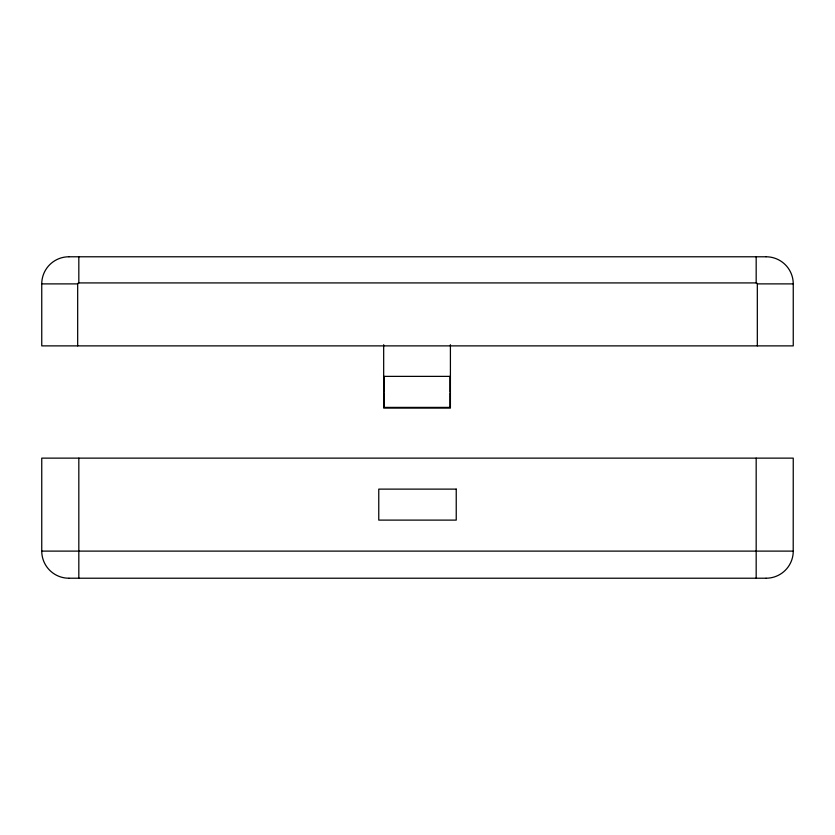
<?xml version="1.0" encoding="UTF-8"?>
<svg xmlns="http://www.w3.org/2000/svg" width="835" height="835" viewBox="0 0 835 835"><rect width="100%" height="100%" fill="white"/><g stroke="black" fill="none" stroke-linecap="round" stroke-linejoin="round"><path stroke-width="1.25" d="M77.676 345.878L77.676 283.89A1.148 1.148 0 0 1 78.814 282.95M383.797 391.886L383.829 376.376L450.347 376.376L450.315 391.886M69.034 256.783L765.966 256.783M766.133 256.783A27.117 27.117 0 0 1 793.25 283.89L793.25 345.878L41.75 345.878L41.75 283.89L77.676 283.89M756.186 282.95A1.148 1.148 0 0 1 757.397 283.879L793.208 283.89M383.797 393.285L383.829 407.407L450.347 407.407L450.315 393.285M41.75 551.11L793.208 551.11L793.25 458.133L41.75 458.133L41.75 551.11A27.117 27.117 0 0 0 68.867 578.217M69.034 578.217L765.966 578.217M757.324 283.89L757.324 345.878M756.176 256.783L756.176 282.919L78.824 282.919L78.824 256.783M756.176 458.133L756.176 578.217M450.409 344.709L450.409 408.075L383.672 408.075L383.672 344.709M450.242 376.376L450.242 407.407M383.829 376.376L383.829 407.407M78.824 458.133L78.824 578.217M793.25 551.11A27.117 27.117 0 0 1 766.133 578.217M41.75 283.89A27.117 27.117 0 0 1 68.867 256.783M456.234 489.122L378.766 489.122L378.766 520.111L456.234 520.111L456.234 489.122"/></g></svg>
